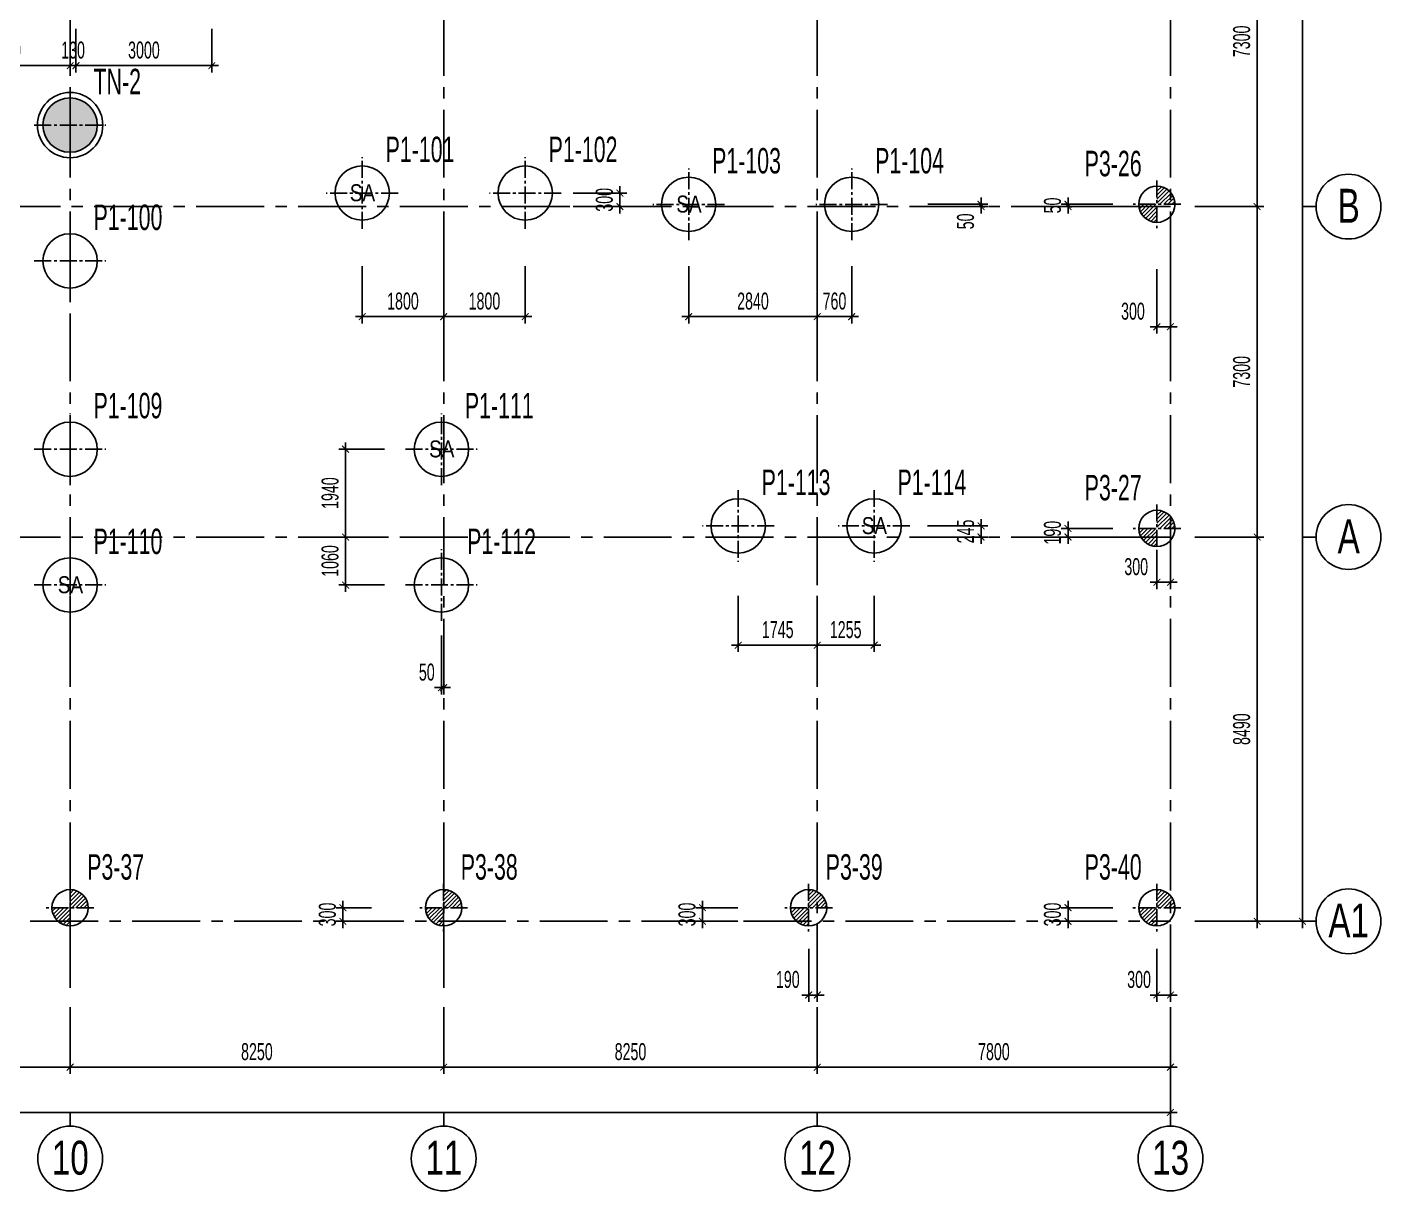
# Model space of a CAD drawing. Extents: x 1722770 to 1861370, y -244656 to -146763.
# Drawn here: x 1813230 to 1843127, y -218960 to -193247 of the extents above; entities that cross this region are included whole.
import ezdxf

# ---------------------------------------------------------------- set-up
doc = ezdxf.new("R2010")
doc.units = 0
doc.header["$LTSCALE"] = 1000
doc.header["$MEASUREMENT"] = 0
doc.header["$PDMODE"] = 3
doc.linetypes.add('CENTER2', pattern=[1.125, 0.75, -0.125, 0.125, -0.125])
doc.linetypes.add('HIDDEN', pattern=[0.375, 0.25, -0.125])
doc.layers.get('0').update_dxf_attribs({"linetype": 'CONTINUOUS'})
doc.layers.get('Defpoints').update_dxf_attribs({"linetype": 'CONTINUOUS'})
for name, color, linetype in [('CDC.01.AXIS', 160, 'CENTER2'), ('CDC.02.DIM', 1, 'CONTINUOUS'), ('CDC.03.BORDER', 3, 'CONTINUOUS'), ('CDC.04.HIDDEN', 8, 'HIDDEN'), ('CDC.06.TEXT', 2, 'CONTINUOUS'), ('CDC.10.HATCH', 9, 'CONTINUOUS'), ('KCS_CHI', 1, 'CONTINUOUS')]:
    doc.layers.add(name, color=color, linetype=linetype)
doc.styles.add('ARIAL', font='arial.ttf', dxfattribs={"width": 0.6})
doc.dimstyles.new('D150', dxfattribs={"dimscale": 150, "dimtxt": 2.5, "dimasz": 1, "dimexe": 1, "dimexo": 0, "dimgap": 1, "dimtad": 1, "dimdec": 0, "dimdsep": 46, "dimtxsty": 'ARIAL', "dimblk": 'ARCHTICK', "dimcen": 1, "dimdle": 1, "dimclrd": 1, "dimclre": 1, "dimclrt": 2, "dimadec": 0, "dimazin": 0, "dimtfac": 0.00072, "dimtdec": 0, "dimtix": 1, "dimtmove": 2, "dimatfit": 3, "dimldrblk": 'ARCHTICK', "dimfxl": 1, "dimtolj": 1, "dimlwd": -1, "dimlwe": -1, "dimarcsym": 0})

# ---------------------------------------------------------------- blocks, each defined once
blk = doc.blocks.new('_ARCHTICK')
at = {"color": 0, "linetype": 'ByBlock', "const_width": 0.15}
blk.add_lwpolyline([(-0.5, -0.5), (0.5, 0.5)], dxfattribs=at)
blk = doc.blocks.new('*D16')
at = {"layer": 'CDC.02.DIM', "color": 1, "transparency": 16777216}
for p, q in [((1822430, -214902), (1822430, -216376)), ((1830680, -214902), (1830680, -216376)), ((1830830, -216226), (1822280, -216226))]:
    blk.add_line(p, q, dxfattribs=at)
at = {"layer": 'Defpoints', "color": 0, "transparency": 16777216}
for p in [(1822430, -214902), (1830680, -214902), (1822430, -216226)]:
    blk.add_point(p, dxfattribs=at)
at = {"layer": 'CDC.02.DIM', "color": 1, "transparency": 16777216, "xscale": 150, "yscale": 150, "zscale": 150, "rotation": 180}
blk.add_blockref('_ARCHTICK', (1822430, -216226), dxfattribs=at)
at = {"layer": 'CDC.02.DIM', "color": 1, "transparency": 16777216, "xscale": 150, "yscale": 150, "zscale": 150}
blk.add_blockref('_ARCHTICK', (1830680, -216226), dxfattribs=at)
at = {"layer": 'CDC.02.DIM', "color": 2, "transparency": 16777216, "insert": (1826555, -215885), "char_height": 375, "attachment_point": 5, "style": 'ARIAL'}
blk.add_mtext('\\A1;8250', dxfattribs=at)
blk = doc.blocks.new('*D17')
at = {"layer": 'CDC.02.DIM', "color": 1, "transparency": 16777216}
for p, q in [((1814180, -214902), (1814180, -216376)), ((1822430, -214902), (1822430, -216376)), ((1822580, -216226), (1814030, -216226))]:
    blk.add_line(p, q, dxfattribs=at)
at = {"layer": 'Defpoints', "color": 0, "transparency": 16777216}
for p in [(1814180, -214902), (1822430, -214902), (1814180, -216226)]:
    blk.add_point(p, dxfattribs=at)
at = {"layer": 'CDC.02.DIM', "color": 1, "transparency": 16777216, "xscale": 150, "yscale": 150, "zscale": 150, "rotation": 180}
blk.add_blockref('_ARCHTICK', (1814180, -216226), dxfattribs=at)
at = {"layer": 'CDC.02.DIM', "color": 1, "transparency": 16777216, "xscale": 150, "yscale": 150, "zscale": 150}
blk.add_blockref('_ARCHTICK', (1822430, -216226), dxfattribs=at)
at = {"layer": 'CDC.02.DIM', "color": 2, "transparency": 16777216, "insert": (1818305, -215885), "char_height": 375, "attachment_point": 5, "style": 'ARIAL'}
blk.add_mtext('\\A1;8250', dxfattribs=at)
blk = doc.blocks.new('*D18')
at = {"layer": 'CDC.02.DIM', "color": 1, "transparency": 16777216}
for p, q in [((1805930, -214902), (1805930, -216376)), ((1814180, -214902), (1814180, -216376)), ((1814330, -216226), (1805780, -216226))]:
    blk.add_line(p, q, dxfattribs=at)
at = {"layer": 'Defpoints', "color": 0, "transparency": 16777216}
for p in [(1805930, -214902), (1814180, -214902), (1805930, -216226)]:
    blk.add_point(p, dxfattribs=at)
at = {"layer": 'CDC.02.DIM', "color": 1, "transparency": 16777216, "xscale": 150, "yscale": 150, "zscale": 150, "rotation": 180}
blk.add_blockref('_ARCHTICK', (1805930, -216226), dxfattribs=at)
at = {"layer": 'CDC.02.DIM', "color": 1, "transparency": 16777216, "xscale": 150, "yscale": 150, "zscale": 150}
blk.add_blockref('_ARCHTICK', (1814180, -216226), dxfattribs=at)
at = {"layer": 'CDC.02.DIM', "color": 2, "transparency": 16777216, "insert": (1810055, -215885), "char_height": 375, "attachment_point": 5, "style": 'ARIAL'}
blk.add_mtext('\\A1;8250', dxfattribs=at)
blk = doc.blocks.new('*D20')
at = {"layer": 'CDC.02.DIM', "color": 1, "transparency": 16777216}
for p, q in [((1734550, -214902), (1734550, -217376)), ((1838480, -214902), (1838480, -217376)), ((1734400, -217226), (1838630, -217226))]:
    blk.add_line(p, q, dxfattribs=at)
at = {"layer": 'Defpoints', "color": 0, "transparency": 16777216}
for p in [(1734550, -214902), (1838480, -214902), (1838480, -217226)]:
    blk.add_point(p, dxfattribs=at)
at = {"layer": 'CDC.02.DIM', "color": 1, "transparency": 16777216, "xscale": 150, "yscale": 150, "zscale": 150, "rotation": 180}
blk.add_blockref('_ARCHTICK', (1734550, -217226), dxfattribs=at)
at = {"layer": 'CDC.02.DIM', "color": 1, "transparency": 16777216, "xscale": 150, "yscale": 150, "zscale": 150}
blk.add_blockref('_ARCHTICK', (1838480, -217226), dxfattribs=at)
at = {"layer": 'CDC.02.DIM', "color": 2, "transparency": 16777216, "insert": (1786515, -216885), "char_height": 375, "attachment_point": 5, "style": 'ARIAL'}
blk.add_mtext('\\A1;103930', dxfattribs=at)
blk = doc.blocks.new('*D24')
at = {"layer": 'CDC.02.DIM', "color": 1, "transparency": 16777216}
for p, q in [((1840394, -189763), (1840394, -197363)), ((1839019, -189913), (1840544, -189913)), ((1839019, -197213), (1840544, -197213))]:
    blk.add_line(p, q, dxfattribs=at)
at = {"layer": 'Defpoints', "color": 0, "transparency": 16777216}
for p in [(1839019, -189913), (1839019, -197213), (1840394, -197213)]:
    blk.add_point(p, dxfattribs=at)
at = {"layer": 'CDC.02.DIM', "color": 1, "transparency": 16777216, "xscale": 150, "yscale": 150, "zscale": 150}
for p, rotation in [((1840394, -189913), 90), ((1840394, -197213), 270)]:
    blk.add_blockref('_ARCHTICK', p, dxfattribs=dict(at, rotation=rotation))
at = {"layer": 'CDC.02.DIM', "color": 2, "transparency": 16777216, "insert": (1840052, -193563), "char_height": 375, "attachment_point": 5, "rotation": 90, "style": 'ARIAL'}
blk.add_mtext('\\A1;7300', dxfattribs=at)
blk = doc.blocks.new('*D25')
at = {"layer": 'CDC.02.DIM', "color": 1, "transparency": 16777216}
for p, q in [((1839019, -197213), (1840544, -197213)), ((1840394, -197063), (1840394, -204663)), ((1839019, -204513), (1840544, -204513))]:
    blk.add_line(p, q, dxfattribs=at)
at = {"layer": 'Defpoints', "color": 0, "transparency": 16777216}
for p in [(1839019, -197213), (1839019, -204513), (1840394, -204513)]:
    blk.add_point(p, dxfattribs=at)
at = {"layer": 'CDC.02.DIM', "color": 1, "transparency": 16777216, "xscale": 150, "yscale": 150, "zscale": 150}
for p, rotation in [((1840394, -197213), 90), ((1840394, -204513), 270)]:
    blk.add_blockref('_ARCHTICK', p, dxfattribs=dict(at, rotation=rotation))
at = {"layer": 'CDC.02.DIM', "color": 2, "transparency": 16777216, "insert": (1840052, -200863), "char_height": 375, "attachment_point": 5, "rotation": 90, "style": 'ARIAL'}
blk.add_mtext('\\A1;7300', dxfattribs=at)
blk = doc.blocks.new('*D26')
at = {"layer": 'CDC.02.DIM', "color": 1, "transparency": 16777216}
for p, q in [((1839019, -157713), (1841543, -157713)), ((1841393, -213153), (1841393, -157563)), ((1839019, -213003), (1841543, -213003))]:
    blk.add_line(p, q, dxfattribs=at)
at = {"layer": 'Defpoints', "color": 0, "transparency": 16777216}
for p in [(1839019, -157713), (1841393, -157713), (1839019, -213003)]:
    blk.add_point(p, dxfattribs=at)
at = {"layer": 'CDC.02.DIM', "color": 1, "transparency": 16777216, "xscale": 150, "yscale": 150, "zscale": 150}
for p, rotation in [((1841393, -157713), 90), ((1841393, -213003), 270)]:
    blk.add_blockref('_ARCHTICK', p, dxfattribs=dict(at, rotation=rotation))
at = {"layer": 'CDC.02.DIM', "color": 2, "transparency": 16777216, "insert": (1841052, -185358), "char_height": 375, "attachment_point": 5, "rotation": 90, "style": 'ARIAL'}
blk.add_mtext('\\A1;55290', dxfattribs=at)
blk = doc.blocks.new('*D40')
at = {"layer": 'CDC.02.DIM', "color": 1, "transparency": 16777216}
for p, q in [((1830680, -214902), (1830680, -216376)), ((1838480, -214902), (1838480, -216376)), ((1830530, -216226), (1838630, -216226))]:
    blk.add_line(p, q, dxfattribs=at)
at = {"layer": 'Defpoints', "color": 0, "transparency": 16777216}
for p in [(1830680, -214902), (1838480, -214902), (1838480, -216226)]:
    blk.add_point(p, dxfattribs=at)
at = {"layer": 'CDC.02.DIM', "color": 1, "transparency": 16777216, "xscale": 150, "yscale": 150, "zscale": 150, "rotation": 180}
blk.add_blockref('_ARCHTICK', (1830680, -216226), dxfattribs=at)
at = {"layer": 'CDC.02.DIM', "color": 1, "transparency": 16777216, "xscale": 150, "yscale": 150, "zscale": 150}
blk.add_blockref('_ARCHTICK', (1838480, -216226), dxfattribs=at)
at = {"layer": 'CDC.02.DIM', "color": 2, "transparency": 16777216, "insert": (1834580, -215885), "char_height": 375, "attachment_point": 5, "style": 'ARIAL'}
blk.add_mtext('\\A1;7800', dxfattribs=at)
blk = doc.blocks.new('*D41')
at = {"layer": 'CDC.02.DIM', "color": 1, "transparency": 16777216}
for p, q in [((1840394, -204363), (1840394, -213153)), ((1839019, -204513), (1840544, -204513)), ((1839019, -213003), (1840544, -213003))]:
    blk.add_line(p, q, dxfattribs=at)
at = {"layer": 'Defpoints', "color": 0, "transparency": 16777216}
for p in [(1839019, -204513), (1839019, -213003), (1840394, -213003)]:
    blk.add_point(p, dxfattribs=at)
at = {"layer": 'CDC.02.DIM', "color": 1, "transparency": 16777216, "xscale": 150, "yscale": 150, "zscale": 150}
for p, rotation in [((1840394, -204513), 90), ((1840394, -213003), 270)]:
    blk.add_blockref('_ARCHTICK', p, dxfattribs=dict(at, rotation=rotation))
at = {"layer": 'CDC.02.DIM', "color": 2, "transparency": 16777216, "insert": (1840052, -208758), "char_height": 375, "attachment_point": 5, "rotation": 90, "style": 'ARIAL'}
blk.add_mtext('\\A1;8490', dxfattribs=at)
blk = doc.blocks.new('d800')
at = {"layer": 'CDC.10.HATCH'}
h = blk.add_hatch(dxfattribs=at)
h.set_pattern_fill('ANSI31', color=256, scale=500, style=0)
h.paths.add_polyline_path([(1776664, -80984), (1776664, -81384), (1777064, -81384, 0.414214)])
h.paths.add_polyline_path([(1776664, -81384), (1776264, -81384, 0.414214), (1776664, -81784)])
at = {"layer": 'CDC.01.AXIS', "ltscale": 0.5}
for p, q in [((1776664, -80856), (1776664, -81912)), ((1777192, -81384), (1776136, -81384))]:
    blk.add_line(p, q, dxfattribs=at)
at = {"layer": 'CDC.03.BORDER'}
blk.add_circle((1776664, -81384), 400, dxfattribs=at)
blk = doc.blocks.new('B1200')
at = {"layer": 'CDC.01.AXIS', "ltscale": 0.5}
for p, q in [((1944564, 246097), (1944564, 244513)), ((1943772, 245305), (1945356, 245305))]:
    blk.add_line(p, q, dxfattribs=at)
at = {"layer": 'CDC.03.BORDER'}
blk.add_circle((1944564, 245305), 600, dxfattribs=at)
blk = doc.blocks.new('*D117')
at = {"layer": 'CDC.02.DIM', "color": 1, "transparency": 16777216}
for p, q in [((1838180, -213611), (1838180, -214782)), ((1838480, -213611), (1838480, -214782)), ((1838630, -214632), (1838030, -214632))]:
    blk.add_line(p, q, dxfattribs=at)
at = {"layer": 'Defpoints', "color": 0, "transparency": 16777216}
for p in [(1838180, -213611), (1838480, -213611), (1838180, -214632)]:
    blk.add_point(p, dxfattribs=at)
at = {"layer": 'CDC.02.DIM', "color": 1, "transparency": 16777216, "xscale": 150, "yscale": 150, "zscale": 150, "rotation": 180}
blk.add_blockref('_ARCHTICK', (1838180, -214632), dxfattribs=at)
at = {"layer": 'CDC.02.DIM', "color": 1, "transparency": 16777216, "xscale": 150, "yscale": 150, "zscale": 150}
blk.add_blockref('_ARCHTICK', (1838480, -214632), dxfattribs=at)
at = {"layer": 'CDC.02.DIM', "color": 2, "transparency": 16777216, "insert": (1837786, -214290), "char_height": 375, "attachment_point": 5, "style": 'ARIAL'}
blk.add_mtext('\\A1;300', dxfattribs=at)
blk = doc.blocks.new('*D118')
at = {"layer": 'CDC.02.DIM', "color": 1, "transparency": 16777216}
for p, q in [((1830490, -213611), (1830490, -214782)), ((1830680, -213611), (1830680, -214782)), ((1830490, -214632), (1830340, -214632)), ((1830680, -214632), (1830490, -214632)), ((1830680, -214632), (1830830, -214632))]:
    blk.add_line(p, q, dxfattribs=at)
at = {"layer": 'Defpoints', "color": 0, "transparency": 16777216}
for p in [(1830490, -213611), (1830680, -213611), (1830490, -214632)]:
    blk.add_point(p, dxfattribs=at)
at = {"layer": 'CDC.02.DIM', "color": 1, "transparency": 16777216, "xscale": 150, "yscale": 150, "zscale": 150}
blk.add_blockref('_ARCHTICK', (1830490, -214632), dxfattribs=at)
at = {"layer": 'CDC.02.DIM', "color": 1, "transparency": 16777216, "xscale": 150, "yscale": 150, "zscale": 150, "rotation": 180}
blk.add_blockref('_ARCHTICK', (1830680, -214632), dxfattribs=at)
at = {"layer": 'CDC.02.DIM', "color": 2, "transparency": 16777216, "insert": (1830029, -214290), "char_height": 375, "attachment_point": 5, "style": 'ARIAL'}
blk.add_mtext('\\A1;190', dxfattribs=at)
blk = doc.blocks.new('*D120')
at = {"layer": 'CDC.02.DIM', "color": 1, "transparency": 16777216}
for p, q in [((1838179, -204851), (1838179, -205662)), ((1838480, -204851), (1838480, -205662)), ((1838029, -205512), (1838630, -205512))]:
    blk.add_line(p, q, dxfattribs=at)
at = {"layer": 'Defpoints', "color": 0, "transparency": 16777216}
for p in [(1838179, -204851), (1838480, -204851), (1838480, -205512)]:
    blk.add_point(p, dxfattribs=at)
at = {"layer": 'CDC.02.DIM', "color": 1, "transparency": 16777216, "xscale": 150, "yscale": 150, "zscale": 150, "rotation": 180}
blk.add_blockref('_ARCHTICK', (1838179, -205512), dxfattribs=at)
at = {"layer": 'CDC.02.DIM', "color": 1, "transparency": 16777216, "xscale": 150, "yscale": 150, "zscale": 150}
blk.add_blockref('_ARCHTICK', (1838480, -205512), dxfattribs=at)
at = {"layer": 'CDC.02.DIM', "color": 2, "transparency": 16777216, "insert": (1837723, -205170), "char_height": 375, "attachment_point": 5, "style": 'ARIAL'}
blk.add_mtext('\\A1;300', dxfattribs=at)
blk = doc.blocks.new('*D88')
at = {"layer": 'CDC.02.DIM', "color": 1, "transparency": 16777216}
for p, q in [((1838179, -198595), (1838179, -200018)), ((1838480, -198595), (1838480, -200018)), ((1838029, -199868), (1838630, -199868))]:
    blk.add_line(p, q, dxfattribs=at)
at = {"layer": 'Defpoints', "color": 0, "transparency": 16777216}
for p in [(1838179, -198595), (1838480, -198595), (1838480, -199868)]:
    blk.add_point(p, dxfattribs=at)
at = {"layer": 'CDC.02.DIM', "color": 1, "transparency": 16777216, "xscale": 150, "yscale": 150, "zscale": 150, "rotation": 180}
blk.add_blockref('_ARCHTICK', (1838179, -199868), dxfattribs=at)
at = {"layer": 'CDC.02.DIM', "color": 1, "transparency": 16777216, "xscale": 150, "yscale": 150, "zscale": 150}
blk.add_blockref('_ARCHTICK', (1838480, -199868), dxfattribs=at)
at = {"layer": 'CDC.02.DIM', "color": 2, "transparency": 16777216, "insert": (1837651, -199526), "char_height": 375, "attachment_point": 5, "style": 'ARIAL'}
blk.add_mtext('\\A1;300', dxfattribs=at)
blk = doc.blocks.new('*D108')
at = {"layer": 'CDC.02.DIM', "color": 1, "transparency": 16777216}
for p, q in [((1820203, -212703), (1820203, -212553)), ((1820835, -212703), (1820053, -212703)), ((1820203, -212703), (1820203, -213003)), ((1820835, -213003), (1820053, -213003)), ((1820203, -213003), (1820203, -213153))]:
    blk.add_line(p, q, dxfattribs=at)
at = {"layer": 'Defpoints', "color": 0, "transparency": 16777216}
for p in [(1820835, -212703), (1820203, -213003), (1820835, -213003)]:
    blk.add_point(p, dxfattribs=at)
at = {"layer": 'CDC.02.DIM', "color": 1, "transparency": 16777216, "xscale": 150, "yscale": 150, "zscale": 150}
for p, rotation in [((1820203, -212703), 270), ((1820203, -213003), 90)]:
    blk.add_blockref('_ARCHTICK', p, dxfattribs=dict(at, rotation=rotation))
at = {"layer": 'CDC.02.DIM', "color": 2, "transparency": 16777216, "insert": (1819862, -212853), "char_height": 375, "attachment_point": 5, "rotation": 90, "style": 'ARIAL'}
blk.add_mtext('\\A1;300', dxfattribs=at)
blk = doc.blocks.new('*D92')
at = {"layer": 'CDC.02.DIM', "color": 1, "transparency": 16777216}
for p, q in [((1828145, -212703), (1828145, -212553)), ((1828924, -212703), (1827995, -212703)), ((1828145, -212703), (1828145, -213003)), ((1828924, -213003), (1827995, -213003)), ((1828145, -213003), (1828145, -213153))]:
    blk.add_line(p, q, dxfattribs=at)
at = {"layer": 'Defpoints', "color": 0, "transparency": 16777216}
for p in [(1828924, -212703), (1828145, -213003), (1828924, -213003)]:
    blk.add_point(p, dxfattribs=at)
at = {"layer": 'CDC.02.DIM', "color": 1, "transparency": 16777216, "xscale": 150, "yscale": 150, "zscale": 150}
for p, rotation in [((1828145, -212703), 270), ((1828145, -213003), 90)]:
    blk.add_blockref('_ARCHTICK', p, dxfattribs=dict(at, rotation=rotation))
at = {"layer": 'CDC.02.DIM', "color": 2, "transparency": 16777216, "insert": (1827803, -212853), "char_height": 375, "attachment_point": 5, "rotation": 90, "style": 'ARIAL'}
blk.add_mtext('\\A1;300', dxfattribs=at)
blk = doc.blocks.new('*D110')
at = {"layer": 'CDC.02.DIM', "color": 1, "transparency": 16777216}
for p, q in [((1836217, -212703), (1836217, -212553)), ((1837207, -212703), (1836067, -212703)), ((1836217, -212703), (1836217, -213003)), ((1837207, -213003), (1836067, -213003)), ((1836217, -213003), (1836217, -213153))]:
    blk.add_line(p, q, dxfattribs=at)
at = {"layer": 'Defpoints', "color": 0, "transparency": 16777216}
for p in [(1837207, -212703), (1836217, -213003), (1837207, -213003)]:
    blk.add_point(p, dxfattribs=at)
at = {"layer": 'CDC.02.DIM', "color": 1, "transparency": 16777216, "xscale": 150, "yscale": 150, "zscale": 150}
for p, rotation in [((1836217, -212703), 270), ((1836217, -213003), 90)]:
    blk.add_blockref('_ARCHTICK', p, dxfattribs=dict(at, rotation=rotation))
at = {"layer": 'CDC.02.DIM', "color": 2, "transparency": 16777216, "insert": (1835875, -212853), "char_height": 375, "attachment_point": 5, "rotation": 90, "style": 'ARIAL'}
blk.add_mtext('\\A1;300', dxfattribs=at)
blk = doc.blocks.new('*D111')
at = {"layer": 'CDC.02.DIM', "color": 1, "transparency": 16777216}
for p, q in [((1836217, -204323), (1836217, -204173)), ((1837207, -204323), (1836067, -204323)), ((1836217, -204323), (1836217, -204513)), ((1837207, -204513), (1836067, -204513)), ((1836217, -204513), (1836217, -204663))]:
    blk.add_line(p, q, dxfattribs=at)
at = {"layer": 'Defpoints', "color": 0, "transparency": 16777216}
for p in [(1837207, -204323), (1836217, -204513), (1837207, -204513)]:
    blk.add_point(p, dxfattribs=at)
at = {"layer": 'CDC.02.DIM', "color": 1, "transparency": 16777216, "xscale": 150, "yscale": 150, "zscale": 150}
for p, rotation in [((1836217, -204323), 270), ((1836217, -204513), 90)]:
    blk.add_blockref('_ARCHTICK', p, dxfattribs=dict(at, rotation=rotation))
at = {"layer": 'CDC.02.DIM', "color": 2, "transparency": 16777216, "insert": (1835875, -204418), "char_height": 375, "attachment_point": 5, "rotation": 90, "style": 'ARIAL'}
blk.add_mtext('\\A1;190', dxfattribs=at)
blk = doc.blocks.new('*D112')
at = {"layer": 'CDC.02.DIM', "color": 1, "transparency": 16777216}
for p, q in [((1836217, -197163), (1836217, -197013)), ((1837207, -197163), (1836067, -197163)), ((1837207, -197213), (1836067, -197213)), ((1836217, -197213), (1836217, -197163)), ((1836217, -197213), (1836217, -197363))]:
    blk.add_line(p, q, dxfattribs=at)
at = {"layer": 'Defpoints', "color": 0, "transparency": 16777216}
for p in [(1836217, -197163), (1837207, -197163), (1837207, -197213)]:
    blk.add_point(p, dxfattribs=at)
at = {"layer": 'CDC.02.DIM', "color": 1, "transparency": 16777216, "xscale": 150, "yscale": 150, "zscale": 150}
for p, rotation in [((1836217, -197163), 270), ((1836217, -197213), 90)]:
    blk.add_blockref('_ARCHTICK', p, dxfattribs=dict(at, rotation=rotation))
at = {"layer": 'CDC.02.DIM', "color": 2, "transparency": 16777216, "insert": (1835875, -197188), "char_height": 375, "attachment_point": 5, "rotation": 90, "style": 'ARIAL'}
blk.add_mtext('\\A1;50', dxfattribs=at)
blk = doc.blocks.new('*D189')
at = {"layer": 'CDC.02.DIM', "color": 1, "transparency": 16777216}
for p, q in [((1830680, -198531), (1830680, -199794)), ((1831440, -198531), (1831440, -199794)), ((1830680, -199644), (1830530, -199644)), ((1831440, -199644), (1830680, -199644)), ((1831440, -199644), (1831590, -199644))]:
    blk.add_line(p, q, dxfattribs=at)
at = {"layer": 'Defpoints', "color": 0, "transparency": 16777216}
for p in [(1830680, -198531), (1831440, -198531), (1830680, -199644)]:
    blk.add_point(p, dxfattribs=at)
at = {"layer": 'CDC.02.DIM', "color": 1, "transparency": 16777216, "xscale": 150, "yscale": 150, "zscale": 150}
blk.add_blockref('_ARCHTICK', (1830680, -199644), dxfattribs=at)
at = {"layer": 'CDC.02.DIM', "color": 1, "transparency": 16777216, "xscale": 150, "yscale": 150, "zscale": 150, "rotation": 180}
blk.add_blockref('_ARCHTICK', (1831440, -199644), dxfattribs=at)
at = {"layer": 'CDC.02.DIM', "color": 2, "transparency": 16777216, "insert": (1831060, -199302), "char_height": 375, "attachment_point": 5, "style": 'ARIAL'}
blk.add_mtext('\\A1;760', dxfattribs=at)
blk = doc.blocks.new('*D190')
at = {"layer": 'CDC.02.DIM', "color": 1, "transparency": 16777216}
for p, q in [((1827840, -198531), (1827840, -199794)), ((1830680, -198531), (1830680, -199794)), ((1830830, -199644), (1827690, -199644))]:
    blk.add_line(p, q, dxfattribs=at)
at = {"layer": 'Defpoints', "color": 0, "transparency": 16777216}
for p in [(1827840, -198531), (1830680, -198531), (1827840, -199644)]:
    blk.add_point(p, dxfattribs=at)
at = {"layer": 'CDC.02.DIM', "color": 1, "transparency": 16777216, "xscale": 150, "yscale": 150, "zscale": 150, "rotation": 180}
blk.add_blockref('_ARCHTICK', (1827840, -199644), dxfattribs=at)
at = {"layer": 'CDC.02.DIM', "color": 1, "transparency": 16777216, "xscale": 150, "yscale": 150, "zscale": 150}
blk.add_blockref('_ARCHTICK', (1830680, -199644), dxfattribs=at)
at = {"layer": 'CDC.02.DIM', "color": 2, "transparency": 16777216, "insert": (1829260, -199302), "char_height": 375, "attachment_point": 5, "style": 'ARIAL'}
blk.add_mtext('\\A1;2840', dxfattribs=at)
blk = doc.blocks.new('*D191')
at = {"layer": 'CDC.02.DIM', "color": 1, "transparency": 16777216}
for p, q in [((1822430, -198531), (1822430, -199794)), ((1824230, -198531), (1824230, -199794)), ((1824380, -199644), (1822280, -199644))]:
    blk.add_line(p, q, dxfattribs=at)
at = {"layer": 'Defpoints', "color": 0, "transparency": 16777216}
for p in [(1822430, -198531), (1824230, -198531), (1822430, -199644)]:
    blk.add_point(p, dxfattribs=at)
at = {"layer": 'CDC.02.DIM', "color": 1, "transparency": 16777216, "xscale": 150, "yscale": 150, "zscale": 150, "rotation": 180}
blk.add_blockref('_ARCHTICK', (1822430, -199644), dxfattribs=at)
at = {"layer": 'CDC.02.DIM', "color": 1, "transparency": 16777216, "xscale": 150, "yscale": 150, "zscale": 150}
blk.add_blockref('_ARCHTICK', (1824230, -199644), dxfattribs=at)
at = {"layer": 'CDC.02.DIM', "color": 2, "transparency": 16777216, "insert": (1823330, -199302), "char_height": 375, "attachment_point": 5, "style": 'ARIAL'}
blk.add_mtext('\\A1;1800', dxfattribs=at)
blk = doc.blocks.new('*D192')
at = {"layer": 'CDC.02.DIM', "color": 1, "transparency": 16777216}
for p, q in [((1820630, -198531), (1820630, -199794)), ((1822430, -198531), (1822430, -199794)), ((1822580, -199644), (1820480, -199644))]:
    blk.add_line(p, q, dxfattribs=at)
at = {"layer": 'Defpoints', "color": 0, "transparency": 16777216}
for p in [(1820630, -198531), (1822430, -198531), (1820630, -199644)]:
    blk.add_point(p, dxfattribs=at)
at = {"layer": 'CDC.02.DIM', "color": 1, "transparency": 16777216, "xscale": 150, "yscale": 150, "zscale": 150, "rotation": 180}
blk.add_blockref('_ARCHTICK', (1820630, -199644), dxfattribs=at)
at = {"layer": 'CDC.02.DIM', "color": 1, "transparency": 16777216, "xscale": 150, "yscale": 150, "zscale": 150}
blk.add_blockref('_ARCHTICK', (1822430, -199644), dxfattribs=at)
at = {"layer": 'CDC.02.DIM', "color": 2, "transparency": 16777216, "insert": (1821530, -199302), "char_height": 375, "attachment_point": 5, "style": 'ARIAL'}
blk.add_mtext('\\A1;1800', dxfattribs=at)
blk = doc.blocks.new('*D203')
at = {"layer": 'CDC.02.DIM', "color": 1, "transparency": 16777216}
for p, q in [((1830680, -205813), (1830680, -207053)), ((1831935, -205813), (1831935, -207053)), ((1832085, -206903), (1830530, -206903))]:
    blk.add_line(p, q, dxfattribs=at)
at = {"layer": 'Defpoints', "color": 0, "transparency": 16777216}
for p in [(1830680, -205813), (1831935, -205813), (1830680, -206903)]:
    blk.add_point(p, dxfattribs=at)
at = {"layer": 'CDC.02.DIM', "color": 1, "transparency": 16777216, "xscale": 150, "yscale": 150, "zscale": 150, "rotation": 180}
blk.add_blockref('_ARCHTICK', (1830680, -206903), dxfattribs=at)
at = {"layer": 'CDC.02.DIM', "color": 1, "transparency": 16777216, "xscale": 150, "yscale": 150, "zscale": 150}
blk.add_blockref('_ARCHTICK', (1831935, -206903), dxfattribs=at)
at = {"layer": 'CDC.02.DIM', "color": 2, "transparency": 16777216, "insert": (1831307, -206561), "char_height": 375, "attachment_point": 5, "style": 'ARIAL'}
blk.add_mtext('\\A1;1255', dxfattribs=at)
blk = doc.blocks.new('*D204')
at = {"layer": 'CDC.02.DIM', "color": 1, "transparency": 16777216}
for p, q in [((1822380, -206688), (1822380, -207991)), ((1822430, -206688), (1822430, -207991)), ((1822380, -207841), (1822230, -207841)), ((1822380, -207841), (1822430, -207841)), ((1822430, -207841), (1822580, -207841))]:
    blk.add_line(p, q, dxfattribs=at)
at = {"layer": 'Defpoints', "color": 0, "transparency": 16777216}
for p in [(1822380, -206688), (1822430, -206688), (1822430, -207841)]:
    blk.add_point(p, dxfattribs=at)
at = {"layer": 'CDC.02.DIM', "color": 1, "transparency": 16777216, "xscale": 150, "yscale": 150, "zscale": 150}
blk.add_blockref('_ARCHTICK', (1822380, -207841), dxfattribs=at)
at = {"layer": 'CDC.02.DIM', "color": 1, "transparency": 16777216, "xscale": 150, "yscale": 150, "zscale": 150, "rotation": 180}
blk.add_blockref('_ARCHTICK', (1822430, -207841), dxfattribs=at)
at = {"layer": 'CDC.02.DIM', "color": 2, "transparency": 16777216, "insert": (1822057, -207500), "char_height": 375, "attachment_point": 5, "style": 'ARIAL'}
blk.add_mtext('\\A1;50', dxfattribs=at)
blk = doc.blocks.new('*D208')
at = {"layer": 'CDC.02.DIM', "color": 1, "transparency": 16777216}
for p, q in [((1828935, -205813), (1828935, -207053)), ((1830680, -205813), (1830680, -207053)), ((1830830, -206903), (1828785, -206903))]:
    blk.add_line(p, q, dxfattribs=at)
at = {"layer": 'Defpoints', "color": 0, "transparency": 16777216}
for p in [(1828935, -205813), (1830680, -205813), (1828935, -206903)]:
    blk.add_point(p, dxfattribs=at)
at = {"layer": 'CDC.02.DIM', "color": 1, "transparency": 16777216, "xscale": 150, "yscale": 150, "zscale": 150, "rotation": 180}
blk.add_blockref('_ARCHTICK', (1828935, -206903), dxfattribs=at)
at = {"layer": 'CDC.02.DIM', "color": 1, "transparency": 16777216, "xscale": 150, "yscale": 150, "zscale": 150}
blk.add_blockref('_ARCHTICK', (1830680, -206903), dxfattribs=at)
at = {"layer": 'CDC.02.DIM', "color": 2, "transparency": 16777216, "insert": (1829807, -206561), "char_height": 375, "attachment_point": 5, "style": 'ARIAL'}
blk.add_mtext('\\A1;1745', dxfattribs=at)
blk = doc.blocks.new('*D222')
at = {"layer": 'CDC.02.DIM', "color": 1, "transparency": 16777216}
for p, q in [((1814310, -193288), (1814310, -194249)), ((1817310, -193288), (1817310, -194249)), ((1817460, -194099), (1814160, -194099))]:
    blk.add_line(p, q, dxfattribs=at)
at = {"layer": 'Defpoints', "color": 0, "transparency": 16777216}
for p in [(1814310, -193288), (1817310, -193288), (1814310, -194099)]:
    blk.add_point(p, dxfattribs=at)
at = {"layer": 'CDC.02.DIM', "color": 1, "transparency": 16777216, "xscale": 150, "yscale": 150, "zscale": 150, "rotation": 180}
blk.add_blockref('_ARCHTICK', (1814310, -194099), dxfattribs=at)
at = {"layer": 'CDC.02.DIM', "color": 1, "transparency": 16777216, "xscale": 150, "yscale": 150, "zscale": 150}
blk.add_blockref('_ARCHTICK', (1817310, -194099), dxfattribs=at)
at = {"layer": 'CDC.02.DIM', "color": 2, "transparency": 16777216, "insert": (1815810, -193757), "char_height": 375, "attachment_point": 5, "style": 'ARIAL'}
blk.add_mtext('\\A1;3000', dxfattribs=at)
blk = doc.blocks.new('*D223')
at = {"layer": 'CDC.02.DIM', "color": 1, "transparency": 16777216}
for p, q in [((1814180, -193288), (1814180, -194249)), ((1814310, -193288), (1814310, -194249)), ((1814180, -194099), (1814030, -194099)), ((1814310, -194099), (1814180, -194099)), ((1814310, -194099), (1814460, -194099))]:
    blk.add_line(p, q, dxfattribs=at)
at = {"layer": 'Defpoints', "color": 0, "transparency": 16777216}
for p in [(1814180, -193288), (1814310, -193288), (1814180, -194099)]:
    blk.add_point(p, dxfattribs=at)
at = {"layer": 'CDC.02.DIM', "color": 1, "transparency": 16777216, "xscale": 150, "yscale": 150, "zscale": 150}
blk.add_blockref('_ARCHTICK', (1814180, -194099), dxfattribs=at)
at = {"layer": 'CDC.02.DIM', "color": 1, "transparency": 16777216, "xscale": 150, "yscale": 150, "zscale": 150, "rotation": 180}
blk.add_blockref('_ARCHTICK', (1814310, -194099), dxfattribs=at)
at = {"layer": 'CDC.02.DIM', "color": 2, "transparency": 16777216, "insert": (1814245, -193757), "char_height": 375, "attachment_point": 5, "style": 'ARIAL'}
blk.add_mtext('\\A1;130', dxfattribs=at)
blk = doc.blocks.new('*D224')
at = {"layer": 'CDC.02.DIM', "color": 1, "transparency": 16777216}
for p, q in [((1811310, -193288), (1811310, -194249)), ((1814180, -193288), (1814180, -194249)), ((1814330, -194099), (1811160, -194099))]:
    blk.add_line(p, q, dxfattribs=at)
at = {"layer": 'Defpoints', "color": 0, "transparency": 16777216}
for p in [(1811310, -193288), (1814180, -193288), (1811310, -194099)]:
    blk.add_point(p, dxfattribs=at)
at = {"layer": 'CDC.02.DIM', "color": 1, "transparency": 16777216, "xscale": 150, "yscale": 150, "zscale": 150, "rotation": 180}
blk.add_blockref('_ARCHTICK', (1811310, -194099), dxfattribs=at)
at = {"layer": 'CDC.02.DIM', "color": 1, "transparency": 16777216, "xscale": 150, "yscale": 150, "zscale": 150}
blk.add_blockref('_ARCHTICK', (1814180, -194099), dxfattribs=at)
at = {"layer": 'CDC.02.DIM', "color": 2, "transparency": 16777216, "insert": (1812745, -193758), "char_height": 375, "attachment_point": 5, "style": 'ARIAL'}
blk.add_mtext('\\A1;2870', dxfattribs=at)
blk = doc.blocks.new('*D271')
at = {"layer": 'CDC.02.DIM', "color": 1, "transparency": 16777216}
for p, q in [((1820263, -205723), (1820263, -204363)), ((1821121, -204513), (1820113, -204513)), ((1821121, -205573), (1820113, -205573))]:
    blk.add_line(p, q, dxfattribs=at)
at = {"layer": 'Defpoints', "color": 0, "transparency": 16777216}
for p in [(1820263, -204513), (1821121, -204513), (1821121, -205573)]:
    blk.add_point(p, dxfattribs=at)
at = {"layer": 'CDC.02.DIM', "color": 1, "transparency": 16777216, "xscale": 150, "yscale": 150, "zscale": 150}
for p, rotation in [((1820263, -204513), 90), ((1820263, -205573), 270)]:
    blk.add_blockref('_ARCHTICK', p, dxfattribs=dict(at, rotation=rotation))
at = {"layer": 'CDC.02.DIM', "color": 2, "transparency": 16777216, "insert": (1819922, -205043), "char_height": 375, "attachment_point": 5, "rotation": 90, "style": 'ARIAL'}
blk.add_mtext('\\A1;1060', dxfattribs=at)
blk = doc.blocks.new('*D272')
at = {"layer": 'CDC.02.DIM', "color": 1, "transparency": 16777216}
for p, q in [((1821121, -202573), (1820113, -202573)), ((1820263, -204663), (1820263, -202423)), ((1821121, -204513), (1820113, -204513))]:
    blk.add_line(p, q, dxfattribs=at)
at = {"layer": 'Defpoints', "color": 0, "transparency": 16777216}
for p in [(1820263, -202573), (1821121, -202573), (1821121, -204513)]:
    blk.add_point(p, dxfattribs=at)
at = {"layer": 'CDC.02.DIM', "color": 1, "transparency": 16777216, "xscale": 150, "yscale": 150, "zscale": 150}
for p, rotation in [((1820263, -202573), 90), ((1820263, -204513), 270)]:
    blk.add_blockref('_ARCHTICK', p, dxfattribs=dict(at, rotation=rotation))
at = {"layer": 'CDC.02.DIM', "color": 2, "transparency": 16777216, "insert": (1819922, -203543), "char_height": 375, "attachment_point": 5, "rotation": 90, "style": 'ARIAL'}
blk.add_mtext('\\A1;1940', dxfattribs=at)
blk = doc.blocks.new('*D280')
at = {"layer": 'CDC.02.DIM', "color": 1, "transparency": 16777216}
for p, q in [((1825288, -196913), (1826471, -196913)), ((1826321, -196913), (1826321, -196763)), ((1826321, -197213), (1826321, -196913)), ((1825288, -197213), (1826471, -197213)), ((1826321, -197213), (1826321, -197363))]:
    blk.add_line(p, q, dxfattribs=at)
at = {"layer": 'Defpoints', "color": 0, "transparency": 16777216}
for p in [(1825288, -196913), (1826321, -196913), (1825288, -197213)]:
    blk.add_point(p, dxfattribs=at)
at = {"layer": 'CDC.02.DIM', "color": 1, "transparency": 16777216, "xscale": 150, "yscale": 150, "zscale": 150}
for p, rotation in [((1826321, -196913), 270), ((1826321, -197213), 90)]:
    blk.add_blockref('_ARCHTICK', p, dxfattribs=dict(at, rotation=rotation))
at = {"layer": 'CDC.02.DIM', "color": 2, "transparency": 16777216, "insert": (1825979, -197063), "char_height": 375, "attachment_point": 5, "rotation": 90, "style": 'ARIAL'}
blk.add_mtext('\\A1;300', dxfattribs=at)
blk = doc.blocks.new('*D283')
at = {"layer": 'CDC.02.DIM', "color": 1, "transparency": 16777216}
for p, q in [((1834296, -204268), (1834296, -204118)), ((1833117, -204268), (1834446, -204268)), ((1834296, -204268), (1834296, -204513)), ((1833118, -204513), (1834446, -204513)), ((1834296, -204513), (1834296, -204663))]:
    blk.add_line(p, q, dxfattribs=at)
at = {"layer": 'Defpoints', "color": 0, "transparency": 16777216}
for p in [(1833117, -204268), (1833118, -204513), (1834296, -204513)]:
    blk.add_point(p, dxfattribs=at)
at = {"layer": 'CDC.02.DIM', "color": 1, "transparency": 16777216, "xscale": 150, "yscale": 150, "zscale": 150}
for p, rotation in [((1834296, -204268), 270), ((1834296, -204513), 90)]:
    blk.add_blockref('_ARCHTICK', p, dxfattribs=dict(at, rotation=rotation))
at = {"layer": 'CDC.02.DIM', "color": 2, "transparency": 16777216, "insert": (1833955, -204390), "char_height": 375, "attachment_point": 5, "rotation": 90, "style": 'ARIAL'}
blk.add_mtext('\\A1;245', dxfattribs=at)
blk = doc.blocks.new('*D284')
at = {"layer": 'CDC.02.DIM', "color": 1, "transparency": 16777216}
for p, q in [((1834296, -197163), (1834296, -197013)), ((1833118, -197163), (1834446, -197163)), ((1833118, -197213), (1834446, -197213)), ((1834296, -197213), (1834296, -197163)), ((1834296, -197213), (1834296, -197363))]:
    blk.add_line(p, q, dxfattribs=at)
at = {"layer": 'Defpoints', "color": 0, "transparency": 16777216}
for p in [(1833118, -197163), (1833118, -197213), (1834296, -197163)]:
    blk.add_point(p, dxfattribs=at)
at = {"layer": 'CDC.02.DIM', "color": 1, "transparency": 16777216, "xscale": 150, "yscale": 150, "zscale": 150}
for p, rotation in [((1834296, -197163), 270), ((1834296, -197213), 90)]:
    blk.add_blockref('_ARCHTICK', p, dxfattribs=dict(at, rotation=rotation))
at = {"layer": 'CDC.02.DIM', "color": 2, "transparency": 16777216, "insert": (1833955, -197540), "char_height": 375, "attachment_point": 5, "rotation": 90, "style": 'ARIAL'}
blk.add_mtext('\\A1;50', dxfattribs=at)

msp = doc.modelspace()

# ---------------------------------------------------------------- hatches: boundary and pattern name
at = {"layer": 'CDC.06.TEXT'}
h = msp.add_hatch(color=256, dxfattribs=at)
h.paths.add_polyline_path([(1814180, -194813, 0.4142136), (1813580, -195413), (1814180, -195413)])
h.paths.add_polyline_path([(1814180, -195413), (1813580, -195413, 0.4142136), (1814180, -196013)])
h.paths.add_polyline_path([(1814780, -195413), (1814180, -195413), (1814180, -196013, 0.4142136)])
h.paths.add_polyline_path([(1814180, -194813), (1814180, -195413), (1814780, -195413, 0.4142136)])

# ---------------------------------------------------------------- linework, layer by layer
at = {"layer": 'CDC.01.AXIS', "ltscale": 2}
for p, q in [((1814179.7, -156823.2), (1814179.7, -214474)), ((1822429.7, -156823.2), (1822429.7, -214474)), ((1830679.7, -156823.2), (1830679.7, -214474)), ((1838479.7, -156823.2), (1838479.7, -214474)), ((1733714.3, -197213), (1838479.7, -197213)), ((1733714.3, -204513), (1838479.7, -204513)), ((1734549.7, -213003), (1838479.7, -213003))]:
    msp.add_line(p, q, dxfattribs=at)
at = {"layer": 'CDC.06.TEXT'}
msp.add_circle((1814180.3, -195413), 721.8, dxfattribs=at)
at = {"layer": 'KCS_CHI'}
for p, q in [((1841695.3, -197213), (1841393.4, -197213)), ((1841695.3, -204513), (1841393.4, -204513)), ((1841695.3, -213003), (1841393.4, -213003)), ((1814180, -217226.5), (1814180, -217528.4)), ((1822430, -217226.5), (1822430, -217528.4)), ((1830680, -217226.5), (1830680, -217528.4)), ((1838479.7, -217226.5), (1838479.7, -217528.4))]:
    msp.add_line(p, q, dxfattribs=at)
for centre in [(1842411.2, -197213), (1842411.2, -204513), (1842411.2, -213003), (1814180, -218244.3), (1822430, -218244.3), (1830680, -218244.3), (1838479.7, -218244.3)]:
    msp.add_circle(centre, 715.9, dxfattribs=at)

# ---------------------------------------------------------------- block references
at = {"layer": 'CDC.04.HIDDEN', "extrusion": (0, 0, -1), "xscale": -1, "zscale": -1}
for p, rotation in [((-2059484.6, -2139977.2), 270), ((-3765193.9, 48391.6), 180), ((-3768793.9, 48391.6), 180), ((-3772403.8, 48141.6), 180), ((-3776003.8, 48141.6), 180), ((-2059484.6, -2142977.2), 270), ((-2059484.4, -2147136.8), 270), ((-2067684.3, -2147136.8), 270), ((-2059484.4, -2150136.8), 270), ((-2067684.3, -2150136.8), 270)]:
    msp.add_blockref('B1200', p, dxfattribs=dict(at, rotation=rotation))
at = {"layer": 'CDC.04.HIDDEN'}
for p in [(61516.2, -115778.6), (61516.2, -122938.7), (37515, -131318.5), (45765, -131318.5), (53824.9, -131318.6), (61515.9, -131318.7)]:
    msp.add_blockref('d800', p, dxfattribs=at)
at = {"layer": 'CDC.04.HIDDEN', "extrusion": (0, 0, -1), "zscale": -0.9999999999999999}
for p in [(-3773498, -449571.8), (-3776498, -449571.8)]:
    msp.add_blockref('B1200', p, dxfattribs=at)

# ---------------------------------------------------------------- texts
at = {"layer": 'CDC.06.TEXT', "style": 'ARIAL', "width": 0.6}
for s, p in [('TN-2', (1814698.1, -194730.6, 0)), ('P1-101', (1821147.5, -196230.6, 0)), ('P1-102', (1824747.5, -196230.6, 0)), ('P1-103', (1828357.5, -196480.6, 0)), ('P1-104', (1831957.5, -196480.6, 0)), ('P3-26', (1836585.8, -196542.7, 0)), ('P1-100', (1814697.8, -197730.6, 0)), ('P1-109', (1814697.5, -201890.3, 0)), ('P1-111', (1822897.5, -201890.3, 0)), ('P1-113', (1829451.6, -203584.8, 0)), ('P1-114', (1832451.6, -203584.8, 0)), ('P3-27', (1836585.8, -203702.7, 0)), ('P1-110', (1814697.5, -204890.3, 0)), ('P1-112', (1822947.5, -204890.3, 0)), ('P3-37', (1814556.8, -212082.5, 0)), ('P3-38', (1822806.8, -212082.5, 0)), ('P3-39', (1830866.7, -212082.6, 0)), ('P3-40', (1836585.5, -212082.7, 0))]:
    msp.add_text(s, height=562.5, dxfattribs=at).set_placement(p)
at = {"layer": 'CDC.06.TEXT', "char_height": 750, "width": 696.96, "attachment_point": 2, "line_spacing_factor": 0.938532}
for s, insert in [('{\\fArial|b0|i0|c0|p34;\\W0.7;B}', (1842415.8, -196820.4)), ('{\\fArial|b0|i0|c0|p34;\\W0.7;A}', (1842415.8, -204120.4)), ('{\\fArial|b0|i0|c0|p34;\\W0.7;A1}', (1842415.8, -212610.4)), ('{\\fArial|b0|i0|c0|p34;\\W0.7;10}', (1814184.6, -217851.7)), ('{\\fArial|b0|i0|c0|p34;\\W0.7;11}', (1822434.6, -217851.7)), ('{\\fArial|b0|i0|c0|p34;\\W0.7;12}', (1830684.6, -217851.7)), ('{\\fArial|b0|i0|c0|p34;\\W0.7;13}', (1838484.3, -217851.7))]:
    msp.add_mtext(s, dxfattribs=dict(at, insert=insert))
at = {"layer": 'Defpoints', "color": 2, "style": 'ARIAL', "width": 0.8}
for p in [(1820357.2, -197094.7), (1827567.1, -197344.7), (1822107.2, -202754.4), (1831661.3, -204448.9), (1813907.2, -205754.4)]:
    msp.add_text('SA', height=375, dxfattribs=at).set_placement(p)

# ---------------------------------------------------------------- dimensions: what is measured, and where the dimension line sits
at = {"layer": 'CDC.02.DIM'}
for base, p1, p2, angle, picture, middle in [((1841393.4, -157712.6), (1839019.4, -213003), (1839019.4, -157712.6), 90, '*D26', (1841051.9, -185357.8)), ((1840393.6, -197213), (1839019.4, -189913), (1839019.4, -197213), 90, '*D24', (1840052, -193563)), ((1811309.7, -194099), (1814179.7, -193288.2), (1811309.7, -193288.2), 180, '*D224', (1812744.7, -193757.5)), ((1814179.7, -194099), (1814309.7, -193288.2), (1814179.7, -193288.2), 180, '*D223', (1814244.7, -193757.4)), ((1814309.7, -194099), (1817309.7, -193288.2), (1814309.7, -193288.2), 180, '*D222', (1815809.7, -193757.4)), ((1826320.6, -196913), (1825287.8, -197213), (1825287.8, -196913), 90, '*D280', (1825979, -197063)), ((1836216.6, -197163.1), (1837207.1, -197213), (1837207.1, -197163.1), 90, '*D112', (1835875.1, -197188)), ((1840393.6, -204513), (1839019.4, -197213), (1839019.4, -204513), 90, '*D25', (1840052, -200863)), ((1820629.7, -199643.6), (1822429.7, -198531.4), (1820629.7, -198531.4), 180, '*D192', (1821529.7, -199302.2)), ((1822429.7, -199643.6), (1824229.7, -198531.4), (1822429.7, -198531.4), 180, '*D191', (1823329.7, -199302.2)), ((1827839.7, -199643.6), (1830679.7, -198531.4), (1827839.7, -198531.4), 180, '*D190', (1829259.7, -199302.2)), ((1830679.7, -199643.6), (1831439.7, -198531.4), (1830679.7, -198531.4), 180, '*D189', (1831059.7, -199302.2)), ((1820263.4, -202572.7), (1821120.8, -204513), (1821120.8, -202572.7), 270, '*D272', (1819921.9, -203542.8)), ((1834296, -204513), (1833117.3, -204267.8), (1833118, -204513), 270, '*D283', (1833954.5, -204390.4)), ((1836216.6, -204513), (1837207.1, -204323), (1837207.1, -204513), 90, '*D111', (1835875.1, -204418)), ((1820263.4, -204513), (1821120.8, -205572.7), (1821120.8, -204513), 270, '*D271', (1819921.9, -205042.8)), ((1840393.6, -213003), (1839019.4, -204513), (1839019.4, -213003), 90, '*D41', (1840052.1, -208758)), ((1828934.8, -206902.8), (1830679.7, -205812.8), (1828934.8, -205812.8), 180, '*D208', (1829807.3, -206561.4)), ((1830679.7, -206902.8), (1831934.8, -205812.8), (1830679.7, -205812.8), 180, '*D203', (1831307.3, -206561.4)), ((1820203.1, -213003.3), (1820835.2, -212702.9), (1820835.2, -213003.3), 90, '*D108', (1819861.5, -212853.1)), ((1828144.8, -213003), (1828923.6, -212702.9), (1828923.6, -213003), 90, '*D92', (1827803.2, -212852.9)), ((1836216.6, -213003), (1837207.1, -212703.4), (1837207.1, -213003), 90, '*D110', (1835875, -212853.2)), ((1805929.7, -216226.5), (1814179.7, -214901.6), (1805929.7, -214901.6), 180, '*D18', (1810054.7, -215885)), ((1814179.7, -216226.5), (1822429.7, -214901.6), (1814179.7, -214901.6), 180, '*D17', (1818304.7, -215885)), ((1822429.7, -216226.5), (1830680, -214901.6), (1822429.7, -214901.6), 180, '*D16', (1826554.9, -215885))]:
    dim = msp.add_linear_dim(base=base, p1=p1, p2=p2, angle=angle, dimstyle='D150', dxfattribs=at)
    dim.commit()
    dim.dimension.update_dxf_attribs({"geometry": picture, "text_midpoint": middle})
for base, p1, p2, angle, picture, middle in [((1834296, -197163), (1833118, -197213), (1833118, -197163), 270, '*D284', (1833954.5, -197540.3)), ((1838479.7, -199868), (1838179.3, -198595.2), (1838479.7, -198595.2), 180, '*D88', (1837650.5, -199526.4)), ((1838479.7, -205511.5), (1838179.3, -204851.1), (1838479.7, -204851.1), 180, '*D120', (1837723.2, -205169.9)), ((1822429.7, -207841.4), (1822379.7, -206688.5), (1822429.7, -206688.5), 180, '*D204', (1822057.2, -207499.9)), ((1830490, -214631.6), (1830680, -213611.3), (1830490, -213611.3), 180, '*D118', (1830029.4, -214290.2)), ((1838179.7, -214631.6), (1838479.7, -213611.3), (1838179.7, -213611.3), 180, '*D117', (1837785.6, -214290))]:
    dim = msp.add_linear_dim(base=base, p1=p1, p2=p2, angle=angle, dimstyle='D150', dxfattribs=at)
    dim.commit()
    dim.dimension.update_dxf_attribs({"geometry": picture, "text_midpoint": middle, "dimtype": 160})
for base, p1, picture, middle in [((1838479.7, -217226.5), (1734549.7, -214901.6), '*D20', (1786514.7, -216884.9)), ((1838479.7, -216226.5), (1830680, -214901.6), '*D40', (1834579.9, -215885))]:
    dim = msp.add_linear_dim(base=base, p1=p1, p2=(1838479.7, -214901.6), dimstyle='D150', dxfattribs=at)
    dim.commit()
    dim.dimension.update_dxf_attribs({"geometry": picture, "text_midpoint": middle})

doc.saveas('drawing.dxf')
